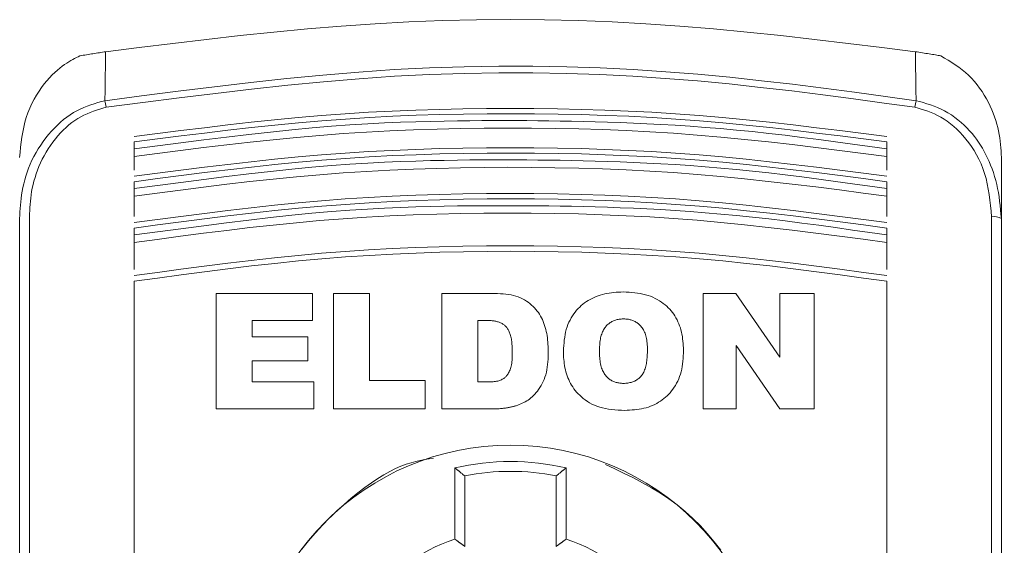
# Model space of a CAD drawing. Header units: millimetres. Extents: x 0 to 4000, y 0 to 2720.
# Drawn here: x 1637.05 to 1667.05, y 1466.05 to 1482.17 of the extents above; entities that cross this region are included whole.
import ezdxf

# ---------------------------------------------------------------- set-up
doc = ezdxf.new("R2010")
doc.units = ezdxf.units.MM
doc.layers.add('KASTEN', color=1, linetype='Continuous', lineweight=0)

msp = doc.modelspace()

# ---------------------------------------------------------------- linework, layer by layer
at = {"layer": 'KASTEN', "color": 1, "linetype": 'Continuous'}
for p, q in [((1640.549, 1478.426), (1640.549, 1478.217)), ((1663.549, 1478.217), (1663.549, 1478.426)), ((1640.549, 1477.983), (1640.549, 1478.217)), ((1663.549, 1478.217), (1663.549, 1477.983)), ((1640.549, 1477.565), (1640.549, 1477.983)), ((1663.549, 1477.983), (1663.549, 1477.562)), ((1667.049, 1477.951), (1667.049, 1476.088)), ((1640.549, 1477.21), (1640.549, 1477.002)), ((1663.549, 1477.002), (1663.549, 1477.21)), ((1640.549, 1476.769), (1640.549, 1477.002)), ((1663.549, 1477.002), (1663.549, 1476.769)), ((1640.549, 1476.146), (1640.549, 1476.769)), ((1663.549, 1476.769), (1663.549, 1476.146)), ((1637.049, 1446.211), (1637.049, 1476.088)), ((1637.349, 1476.139), (1637.349, 1446.161)), ((1666.749, 1446.161), (1666.749, 1476.139)), ((1667.049, 1476.088), (1667.049, 1446.211)), ((1640.549, 1475.79), (1640.549, 1475.583)), ((1663.549, 1475.583), (1663.549, 1475.79)), ((1640.549, 1475.352), (1640.549, 1475.583)), ((1663.549, 1475.583), (1663.549, 1475.352)), ((1640.549, 1474.527), (1640.549, 1475.352)), ((1663.549, 1475.352), (1663.549, 1474.526)), ((1640.549, 1474.166), (1640.549, 1448.133)), ((1663.549, 1448.133), (1663.549, 1474.166)), ((1643.058, 1473.795), (1645.997, 1473.795)), ((1643.058, 1470.259), (1643.058, 1473.795)), ((1645.997, 1473.795), (1645.997, 1472.968)), ((1646.64, 1473.795), (1647.742, 1473.795)), ((1646.64, 1470.259), (1646.64, 1473.795)), ((1647.742, 1473.795), (1647.742, 1471.132)), ((1649.946, 1473.795), (1651.572, 1473.795)), ((1649.946, 1470.259), (1649.946, 1473.795)), ((1657.935, 1473.795), (1658.937, 1473.795)), ((1657.935, 1470.259), (1657.935, 1473.795)), ((1658.937, 1473.795), (1660.276, 1471.839)), ((1660.276, 1471.839), (1660.276, 1473.795)), ((1660.276, 1473.795), (1661.332, 1473.795)), ((1661.332, 1473.795), (1661.332, 1470.259)), ((1645.997, 1472.968), (1644.16, 1472.968)), ((1644.16, 1472.968), (1644.16, 1472.463)), ((1651.047, 1472.968), (1651.047, 1471.086)), ((1651.318, 1472.968), (1651.047, 1472.968)), ((1644.16, 1472.463), (1645.859, 1472.463)), ((1645.859, 1472.463), (1645.859, 1471.728)), ((1660.276, 1470.259), (1658.945, 1472.204)), ((1658.945, 1472.204), (1658.945, 1470.259)), ((1645.859, 1471.728), (1644.16, 1471.728)), ((1644.16, 1471.728), (1644.16, 1471.086)), ((1644.16, 1471.086), (1646.043, 1471.086)), ((1646.043, 1471.086), (1646.043, 1470.259)), ((1647.742, 1471.132), (1649.44, 1471.132)), ((1649.44, 1471.132), (1649.44, 1470.259)), ((1651.047, 1471.086), (1651.314, 1471.086)), ((1646.043, 1470.259), (1643.058, 1470.259)), ((1649.44, 1470.259), (1646.64, 1470.259)), ((1651.572, 1470.259), (1649.946, 1470.259)), ((1658.945, 1470.259), (1657.935, 1470.259)), ((1661.332, 1470.259), (1660.276, 1470.259)), ((1650.349, 1468.455), (1650.349, 1466.275)), ((1650.649, 1468.213), (1650.649, 1466.054)), ((1653.449, 1466.054), (1653.449, 1468.213)), ((1653.749, 1466.275), (1653.749, 1468.455))]:
    msp.add_line(p, q, dxfattribs=at)
for points in [[(1639.678, 1481.188), (1640.705, 1481.315), (1641.732, 1481.441), (1642.76, 1481.563), (1643.788, 1481.678), (1644.817, 1481.786), (1645.847, 1481.883), (1646.878, 1481.969), (1647.91, 1482.041), (1648.944, 1482.097), (1649.978, 1482.137), (1651.014, 1482.161), (1652.049, 1482.169), (1653.085, 1482.161), (1654.12, 1482.137), (1655.155, 1482.097), (1656.188, 1482.041), (1657.22, 1481.969), (1658.251, 1481.883), (1659.281, 1481.786), (1660.31, 1481.678), (1661.339, 1481.563), (1662.366, 1481.441), (1663.394, 1481.315), (1664.421, 1481.188)], [(1638.894, 1481.061), (1638.944, 1481.069), (1638.994, 1481.077), (1639.044, 1481.086), (1639.093, 1481.094), (1639.143, 1481.102), (1639.192, 1481.11), (1639.242, 1481.118), (1639.291, 1481.126), (1639.34, 1481.134), (1639.388, 1481.142), (1639.437, 1481.149), (1639.485, 1481.157), (1639.533, 1481.165), (1639.582, 1481.172), (1639.63, 1481.18), (1639.678, 1481.188)], [(1639.678, 1481.188), (1639.677, 1481.121), (1639.676, 1481.055), (1639.675, 1480.989), (1639.674, 1480.923), (1639.673, 1480.859), (1639.672, 1480.795), (1639.671, 1480.731), (1639.67, 1480.67), (1639.669, 1480.609), (1639.668, 1480.549), (1639.668, 1480.49), (1639.667, 1480.431), (1639.666, 1480.373), (1639.665, 1480.314), (1639.664, 1480.255), (1639.663, 1480.195), (1639.662, 1480.134), (1639.661, 1480.072), (1639.66, 1480.01), (1639.659, 1479.946), (1639.658, 1479.882), (1639.657, 1479.818), (1639.656, 1479.753), (1639.655, 1479.689)], [(1664.421, 1481.188), (1664.476, 1481.179), (1664.531, 1481.17), (1664.586, 1481.161), (1664.64, 1481.153), (1664.693, 1481.144), (1664.746, 1481.136), (1664.797, 1481.128), (1664.847, 1481.12), (1664.895, 1481.112), (1664.942, 1481.104), (1664.987, 1481.097), (1665.032, 1481.09), (1665.076, 1481.082), (1665.119, 1481.075), (1665.162, 1481.068), (1665.204, 1481.061)], [(1664.443, 1479.689), (1664.442, 1479.756), (1664.441, 1479.823), (1664.44, 1479.892), (1664.439, 1479.962), (1664.438, 1480.033), (1664.437, 1480.107), (1664.436, 1480.183), (1664.434, 1480.262), (1664.433, 1480.345), (1664.432, 1480.429), (1664.431, 1480.514), (1664.429, 1480.598), (1664.428, 1480.679), (1664.427, 1480.756), (1664.426, 1480.827), (1664.425, 1480.892), (1664.424, 1480.948), (1664.424, 1480.996), (1664.423, 1481.038), (1664.423, 1481.074), (1664.422, 1481.106), (1664.422, 1481.135), (1664.421, 1481.162), (1664.421, 1481.188)], [(1637.049, 1477.951), (1637.064, 1478.107), (1637.08, 1478.263), (1637.099, 1478.419), (1637.12, 1478.573), (1637.145, 1478.726), (1637.174, 1478.878), (1637.21, 1479.027), (1637.253, 1479.175), (1637.303, 1479.319), (1637.361, 1479.461), (1637.424, 1479.598), (1637.493, 1479.731), (1637.566, 1479.858), (1637.642, 1479.98), (1637.721, 1480.094), (1637.802, 1480.201), (1637.883, 1480.3), (1637.964, 1480.391), (1638.044, 1480.475), (1638.124, 1480.551), (1638.202, 1480.62), (1638.279, 1480.683), (1638.352, 1480.74), (1638.423, 1480.791), (1638.49, 1480.837), (1638.553, 1480.878), (1638.614, 1480.915), (1638.673, 1480.948), (1638.73, 1480.979), (1638.786, 1481.007), (1638.84, 1481.034), (1638.894, 1481.061)], [(1665.204, 1481.061), (1665.315, 1480.994), (1665.425, 1480.926), (1665.534, 1480.857), (1665.642, 1480.785), (1665.747, 1480.711), (1665.85, 1480.633), (1665.95, 1480.552), (1666.045, 1480.465), (1666.137, 1480.373), (1666.224, 1480.277), (1666.307, 1480.176), (1666.385, 1480.072), (1666.459, 1479.965), (1666.528, 1479.856), (1666.592, 1479.746), (1666.652, 1479.635), (1666.707, 1479.524), (1666.757, 1479.413), (1666.803, 1479.302), (1666.844, 1479.192), (1666.881, 1479.083), (1666.913, 1478.975), (1666.941, 1478.868), (1666.965, 1478.762), (1666.985, 1478.657), (1667.001, 1478.554), (1667.014, 1478.452), (1667.024, 1478.351), (1667.032, 1478.25), (1667.039, 1478.15), (1667.044, 1478.05), (1667.049, 1477.951)], [(1639.655, 1479.689), (1640.773, 1479.834), (1641.889, 1479.976), (1643.003, 1480.114), (1644.113, 1480.244), (1645.219, 1480.364), (1646.319, 1480.471), (1647.411, 1480.564), (1648.496, 1480.638), (1649.571, 1480.693), (1650.636, 1480.729), (1651.691, 1480.745), (1652.735, 1480.744), (1653.768, 1480.726), (1654.789, 1480.691), (1655.798, 1480.64), (1656.795, 1480.575), (1657.779, 1480.495), (1658.752, 1480.403), (1659.715, 1480.3), (1660.671, 1480.189), (1661.619, 1480.07), (1662.563, 1479.946), (1663.504, 1479.818), (1664.443, 1479.689)], [(1664.404, 1479.486), (1663.468, 1479.615), (1662.53, 1479.743), (1661.589, 1479.867), (1660.643, 1479.986), (1659.691, 1480.097), (1658.731, 1480.2), (1657.761, 1480.292), (1656.78, 1480.371), (1655.786, 1480.437), (1654.78, 1480.487), (1653.762, 1480.522), (1652.733, 1480.541), (1651.692, 1480.542), (1650.64, 1480.525), (1649.579, 1480.489), (1648.507, 1480.435), (1647.426, 1480.36), (1646.337, 1480.268), (1645.241, 1480.161), (1644.139, 1480.041), (1643.032, 1479.911), (1641.921, 1479.773), (1640.809, 1479.631), (1639.695, 1479.486)], [(1637.049, 1476.088), (1637.054, 1476.189), (1637.058, 1476.289), (1637.064, 1476.39), (1637.071, 1476.492), (1637.081, 1476.596), (1637.092, 1476.701), (1637.107, 1476.809), (1637.125, 1476.919), (1637.148, 1477.032), (1637.174, 1477.147), (1637.205, 1477.264), (1637.24, 1477.383), (1637.28, 1477.503), (1637.324, 1477.623), (1637.373, 1477.743), (1637.427, 1477.864), (1637.487, 1477.983), (1637.551, 1478.101), (1637.62, 1478.217), (1637.693, 1478.331), (1637.769, 1478.442), (1637.85, 1478.551), (1637.934, 1478.655), (1638.021, 1478.756), (1638.11, 1478.852), (1638.202, 1478.944), (1638.296, 1479.031), (1638.393, 1479.112), (1638.491, 1479.188), (1638.592, 1479.259), (1638.694, 1479.323), (1638.797, 1479.382), (1638.902, 1479.434), (1639.007, 1479.481), (1639.114, 1479.523), (1639.221, 1479.561), (1639.329, 1479.595), (1639.438, 1479.628), (1639.547, 1479.659), (1639.655, 1479.689)], [(1664.443, 1479.689), (1664.553, 1479.659), (1664.663, 1479.628), (1664.773, 1479.595), (1664.882, 1479.56), (1664.991, 1479.522), (1665.099, 1479.479), (1665.206, 1479.431), (1665.313, 1479.377), (1665.418, 1479.317), (1665.522, 1479.251), (1665.624, 1479.179), (1665.723, 1479.103), (1665.818, 1479.024), (1665.91, 1478.941), (1665.997, 1478.856), (1666.079, 1478.771), (1666.155, 1478.684), (1666.226, 1478.597), (1666.292, 1478.508), (1666.355, 1478.418), (1666.414, 1478.326), (1666.47, 1478.231), (1666.523, 1478.134), (1666.575, 1478.034), (1666.625, 1477.931), (1666.673, 1477.825), (1666.72, 1477.715), (1666.764, 1477.603), (1666.805, 1477.488), (1666.844, 1477.37), (1666.878, 1477.249), (1666.909, 1477.127), (1666.936, 1477.002), (1666.959, 1476.875), (1666.979, 1476.746), (1666.996, 1476.617), (1667.011, 1476.485), (1667.025, 1476.354), (1667.037, 1476.221), (1667.049, 1476.088)], [(1639.695, 1479.486), (1639.596, 1479.458), (1639.498, 1479.429), (1639.4, 1479.398), (1639.302, 1479.366), (1639.205, 1479.33), (1639.108, 1479.291), (1639.013, 1479.247), (1638.918, 1479.198), (1638.825, 1479.143), (1638.733, 1479.083), (1638.643, 1479.017), (1638.554, 1478.946), (1638.468, 1478.87), (1638.383, 1478.789), (1638.3, 1478.704), (1638.22, 1478.614), (1638.142, 1478.52), (1638.067, 1478.423), (1637.994, 1478.322), (1637.925, 1478.219), (1637.86, 1478.113), (1637.798, 1478.005), (1637.741, 1477.895), (1637.688, 1477.785), (1637.639, 1477.673), (1637.595, 1477.562), (1637.555, 1477.45), (1637.52, 1477.339), (1637.488, 1477.229), (1637.461, 1477.121), (1637.437, 1477.014), (1637.417, 1476.91), (1637.401, 1476.807), (1637.388, 1476.708), (1637.377, 1476.61), (1637.369, 1476.514), (1637.363, 1476.419), (1637.357, 1476.325), (1637.353, 1476.232), (1637.349, 1476.139)], [(1640.549, 1478.59), (1641.264, 1478.682), (1641.979, 1478.772), (1642.695, 1478.861), (1643.41, 1478.946), (1644.126, 1479.028), (1644.842, 1479.103), (1645.559, 1479.173), (1646.277, 1479.234), (1646.995, 1479.288), (1647.715, 1479.333), (1648.434, 1479.37), (1649.155, 1479.4), (1649.876, 1479.422), (1650.597, 1479.438), (1651.318, 1479.447), (1652.04, 1479.45), (1652.762, 1479.447), (1653.484, 1479.438), (1654.206, 1479.422), (1654.928, 1479.4), (1655.649, 1479.37), (1656.37, 1479.333), (1657.091, 1479.288), (1657.81, 1479.235), (1658.53, 1479.173), (1659.248, 1479.104), (1659.966, 1479.028), (1660.683, 1478.947), (1661.4, 1478.861), (1662.117, 1478.773), (1662.833, 1478.682), (1663.549, 1478.59)], [(1666.749, 1476.139), (1666.733, 1476.31), (1666.716, 1476.481), (1666.697, 1476.65), (1666.675, 1476.818), (1666.649, 1476.983), (1666.618, 1477.146), (1666.581, 1477.305), (1666.538, 1477.459), (1666.487, 1477.61), (1666.428, 1477.755), (1666.363, 1477.895), (1666.293, 1478.03), (1666.217, 1478.16), (1666.136, 1478.284), (1666.052, 1478.403), (1665.965, 1478.515), (1665.875, 1478.622), (1665.783, 1478.722), (1665.689, 1478.816), (1665.593, 1478.903), (1665.496, 1478.984), (1665.398, 1479.058), (1665.299, 1479.125), (1665.2, 1479.185), (1665.101, 1479.239), (1665.001, 1479.285), (1664.902, 1479.327), (1664.802, 1479.364), (1664.703, 1479.398), (1664.603, 1479.429), (1664.503, 1479.458), (1664.404, 1479.486)], [(1663.549, 1478.426), (1662.834, 1478.519), (1662.119, 1478.61), (1661.404, 1478.699), (1660.689, 1478.785), (1659.973, 1478.866), (1659.256, 1478.942), (1658.54, 1479.012), (1657.822, 1479.074), (1657.103, 1479.128), (1656.384, 1479.173), (1655.664, 1479.21), (1654.944, 1479.24), (1654.223, 1479.263), (1653.502, 1479.279), (1652.781, 1479.288), (1652.059, 1479.291), (1651.337, 1479.288), (1650.615, 1479.279), (1649.893, 1479.263), (1649.171, 1479.241), (1648.449, 1479.211), (1647.728, 1479.174), (1647.008, 1479.128), (1646.288, 1479.075), (1645.569, 1479.013), (1644.851, 1478.943), (1644.133, 1478.867), (1643.416, 1478.785), (1642.699, 1478.699), (1641.982, 1478.61), (1641.266, 1478.519), (1640.549, 1478.426)], [(1640.549, 1478.217), (1641.264, 1478.31), (1641.976, 1478.401), (1642.681, 1478.49), (1643.375, 1478.575), (1644.056, 1478.655), (1644.72, 1478.73), (1645.364, 1478.797), (1645.984, 1478.856), (1646.577, 1478.906), (1647.144, 1478.947), (1647.685, 1478.981), (1648.201, 1479.007), (1648.692, 1479.028), (1649.16, 1479.044), (1649.604, 1479.056), (1650.026, 1479.065), (1650.427, 1479.072), (1650.809, 1479.076), (1651.175, 1479.079), (1651.53, 1479.081), (1651.874, 1479.081), (1652.213, 1479.08), (1652.549, 1479.078), (1652.885, 1479.075), (1653.223, 1479.071), (1653.567, 1479.067), (1653.917, 1479.061), (1654.274, 1479.054), (1654.639, 1479.045), (1655.015, 1479.034), (1655.403, 1479.02), (1655.803, 1479.004), (1656.217, 1478.985), (1656.645, 1478.962), (1657.085, 1478.936), (1657.536, 1478.906), (1657.999, 1478.872), (1658.471, 1478.833), (1658.953, 1478.79), (1659.443, 1478.741), (1659.94, 1478.687), (1660.444, 1478.629), (1660.953, 1478.567), (1661.467, 1478.501), (1661.984, 1478.432), (1662.504, 1478.362), (1663.026, 1478.29), (1663.549, 1478.217)], [(1640.549, 1477.983), (1641.256, 1478.075), (1641.964, 1478.165), (1642.671, 1478.254), (1643.38, 1478.339), (1644.089, 1478.42), (1644.799, 1478.496), (1645.51, 1478.566), (1646.222, 1478.628), (1646.936, 1478.682), (1647.651, 1478.727), (1648.367, 1478.765), (1649.085, 1478.796), (1649.804, 1478.819), (1650.524, 1478.836), (1651.244, 1478.846), (1651.966, 1478.85), (1652.688, 1478.848), (1653.411, 1478.84), (1654.135, 1478.825), (1654.858, 1478.803), (1655.582, 1478.773), (1656.307, 1478.736), (1657.031, 1478.691), (1657.756, 1478.637), (1658.48, 1478.575), (1659.205, 1478.505), (1659.929, 1478.428), (1660.653, 1478.346), (1661.377, 1478.259), (1662.101, 1478.169), (1662.825, 1478.076), (1663.549, 1477.983)], [(1640.549, 1477.376), (1641.264, 1477.469), (1641.979, 1477.562), (1642.694, 1477.652), (1643.41, 1477.738), (1644.126, 1477.821), (1644.842, 1477.898), (1645.559, 1477.968), (1646.276, 1478.031), (1646.995, 1478.085), (1647.714, 1478.131), (1648.434, 1478.169), (1649.154, 1478.199), (1649.875, 1478.222), (1650.596, 1478.238), (1651.318, 1478.247), (1652.04, 1478.25), (1652.762, 1478.247), (1653.484, 1478.238), (1654.206, 1478.222), (1654.928, 1478.199), (1655.649, 1478.169), (1656.37, 1478.131), (1657.091, 1478.086), (1657.811, 1478.031), (1658.53, 1477.969), (1659.248, 1477.898), (1659.966, 1477.821), (1660.683, 1477.739), (1661.4, 1477.652), (1662.117, 1477.562), (1662.833, 1477.469), (1663.549, 1477.376)], [(1663.549, 1477.21), (1662.835, 1477.304), (1662.12, 1477.396), (1661.405, 1477.487), (1660.689, 1477.574), (1659.973, 1477.657), (1659.257, 1477.734), (1658.54, 1477.805), (1657.822, 1477.868), (1657.104, 1477.922), (1656.385, 1477.968), (1655.665, 1478.006), (1654.945, 1478.037), (1654.224, 1478.06), (1653.503, 1478.076), (1652.781, 1478.085), (1652.059, 1478.088), (1651.337, 1478.085), (1650.615, 1478.076), (1649.893, 1478.06), (1649.171, 1478.037), (1648.449, 1478.007), (1647.728, 1477.969), (1647.008, 1477.923), (1646.288, 1477.868), (1645.569, 1477.805), (1644.85, 1477.735), (1644.133, 1477.657), (1643.415, 1477.574), (1642.698, 1477.487), (1641.982, 1477.397), (1641.266, 1477.304), (1640.549, 1477.21)], [(1640.549, 1477.002), (1641.264, 1477.096), (1641.976, 1477.188), (1642.68, 1477.279), (1643.375, 1477.365), (1644.056, 1477.447), (1644.72, 1477.523), (1645.363, 1477.591), (1645.983, 1477.651), (1646.577, 1477.702), (1647.143, 1477.743), (1647.685, 1477.777), (1648.201, 1477.805), (1648.692, 1477.826), (1649.16, 1477.842), (1649.604, 1477.854), (1650.026, 1477.863), (1650.427, 1477.87), (1650.809, 1477.875), (1651.175, 1477.878), (1651.529, 1477.879), (1651.874, 1477.879), (1652.213, 1477.878), (1652.549, 1477.876), (1652.885, 1477.873), (1653.223, 1477.87), (1653.567, 1477.865), (1653.917, 1477.859), (1654.274, 1477.852), (1654.639, 1477.843), (1655.015, 1477.832), (1655.403, 1477.818), (1655.803, 1477.801), (1656.217, 1477.782), (1656.645, 1477.759), (1657.085, 1477.732), (1657.537, 1477.702), (1657.999, 1477.667), (1658.472, 1477.628), (1658.953, 1477.584), (1659.443, 1477.534), (1659.94, 1477.48), (1660.444, 1477.42), (1660.953, 1477.357), (1661.467, 1477.29), (1661.984, 1477.22), (1662.504, 1477.148), (1663.026, 1477.075), (1663.549, 1477.002)], [(1640.549, 1476.769), (1641.256, 1476.862), (1641.963, 1476.954), (1642.671, 1477.044), (1643.378, 1477.131), (1644.087, 1477.213), (1644.797, 1477.29), (1645.508, 1477.361), (1646.22, 1477.424), (1646.934, 1477.479), (1647.649, 1477.525), (1648.365, 1477.564), (1649.083, 1477.595), (1649.801, 1477.619), (1650.521, 1477.636), (1651.242, 1477.646), (1651.964, 1477.65), (1652.686, 1477.648), (1653.409, 1477.639), (1654.133, 1477.624), (1654.857, 1477.602), (1655.581, 1477.572), (1656.305, 1477.535), (1657.03, 1477.489), (1657.755, 1477.434), (1658.479, 1477.371), (1659.204, 1477.299), (1659.928, 1477.221), (1660.652, 1477.138), (1661.377, 1477.05), (1662.101, 1476.958), (1662.825, 1476.864), (1663.549, 1476.769)], [(1640.549, 1475.959), (1641.264, 1476.055), (1641.979, 1476.149), (1642.694, 1476.24), (1643.409, 1476.329), (1644.125, 1476.413), (1644.841, 1476.491), (1645.558, 1476.563), (1646.276, 1476.627), (1646.994, 1476.682), (1647.713, 1476.729), (1648.433, 1476.767), (1649.154, 1476.798), (1649.874, 1476.821), (1650.596, 1476.837), (1651.318, 1476.847), (1652.039, 1476.85), (1652.762, 1476.847), (1653.484, 1476.838), (1654.206, 1476.822), (1654.928, 1476.798), (1655.649, 1476.768), (1656.371, 1476.729), (1657.091, 1476.683), (1657.811, 1476.627), (1658.53, 1476.563), (1659.249, 1476.492), (1659.966, 1476.413), (1660.684, 1476.329), (1661.4, 1476.241), (1662.117, 1476.149), (1662.833, 1476.055), (1663.549, 1475.959)], [(1663.549, 1475.79), (1662.835, 1475.886), (1662.12, 1475.98), (1661.405, 1476.072), (1660.69, 1476.161), (1659.974, 1476.245), (1659.258, 1476.324), (1658.541, 1476.396), (1657.823, 1476.461), (1657.105, 1476.516), (1656.386, 1476.563), (1655.666, 1476.602), (1654.945, 1476.633), (1654.224, 1476.656), (1653.503, 1476.672), (1652.781, 1476.682), (1652.059, 1476.685), (1651.337, 1476.682), (1650.615, 1476.673), (1649.893, 1476.656), (1649.171, 1476.633), (1648.449, 1476.602), (1647.728, 1476.564), (1647.007, 1476.517), (1646.287, 1476.461), (1645.568, 1476.397), (1644.85, 1476.325), (1644.132, 1476.246), (1643.415, 1476.161), (1642.698, 1476.073), (1641.982, 1475.98), (1641.265, 1475.886), (1640.549, 1475.79)], [(1640.549, 1475.583), (1641.264, 1475.679), (1641.975, 1475.773), (1642.68, 1475.865), (1643.374, 1475.953), (1644.055, 1476.037), (1644.719, 1476.114), (1645.363, 1476.183), (1645.983, 1476.245), (1646.576, 1476.296), (1647.143, 1476.339), (1647.684, 1476.373), (1648.2, 1476.401), (1648.692, 1476.423), (1649.159, 1476.439), (1649.604, 1476.452), (1650.026, 1476.461), (1650.427, 1476.468), (1650.809, 1476.473), (1651.175, 1476.476), (1651.529, 1476.477), (1651.874, 1476.477), (1652.213, 1476.476), (1652.549, 1476.474), (1652.885, 1476.471), (1653.223, 1476.467), (1653.567, 1476.463), (1653.917, 1476.457), (1654.274, 1476.45), (1654.639, 1476.44), (1655.015, 1476.429), (1655.403, 1476.415), (1655.803, 1476.398), (1656.217, 1476.378), (1656.645, 1476.355), (1657.085, 1476.328), (1657.537, 1476.296), (1657.999, 1476.261), (1658.472, 1476.221), (1658.954, 1476.176), (1659.443, 1476.126), (1659.941, 1476.07), (1660.444, 1476.009), (1660.953, 1475.945), (1661.467, 1475.876), (1661.984, 1475.805), (1662.504, 1475.732), (1663.026, 1475.658), (1663.549, 1475.583)], [(1640.549, 1475.352), (1641.256, 1475.447), (1641.962, 1475.541), (1642.669, 1475.632), (1643.377, 1475.721), (1644.085, 1475.805), (1644.795, 1475.883), (1645.505, 1475.955), (1646.217, 1476.019), (1646.931, 1476.075), (1647.646, 1476.123), (1648.362, 1476.162), (1649.08, 1476.194), (1649.798, 1476.218), (1650.518, 1476.235), (1651.239, 1476.246), (1651.961, 1476.25), (1652.683, 1476.248), (1653.406, 1476.239), (1654.13, 1476.224), (1654.854, 1476.201), (1655.579, 1476.171), (1656.303, 1476.133), (1657.028, 1476.086), (1657.753, 1476.03), (1658.478, 1475.966), (1659.203, 1475.893), (1659.927, 1475.813), (1660.652, 1475.728), (1661.376, 1475.638), (1662.101, 1475.545), (1662.825, 1475.449), (1663.549, 1475.352)], [(1640.549, 1474.34), (1641.264, 1474.437), (1641.979, 1474.533), (1642.693, 1474.627), (1643.409, 1474.717), (1644.124, 1474.803), (1644.84, 1474.883), (1645.557, 1474.956), (1646.275, 1475.022), (1646.993, 1475.078), (1647.712, 1475.126), (1648.432, 1475.165), (1649.153, 1475.197), (1649.874, 1475.221), (1650.595, 1475.237), (1651.317, 1475.247), (1652.039, 1475.25), (1652.761, 1475.247), (1653.484, 1475.237), (1654.206, 1475.221), (1654.928, 1475.197), (1655.65, 1475.166), (1656.371, 1475.127), (1657.092, 1475.079), (1657.812, 1475.022), (1658.531, 1474.957), (1659.249, 1474.884), (1659.967, 1474.803), (1660.684, 1474.718), (1661.401, 1474.627), (1662.117, 1474.533), (1662.833, 1474.437), (1663.549, 1474.34)], [(1663.549, 1474.166), (1662.835, 1474.264), (1662.12, 1474.361), (1661.405, 1474.455), (1660.69, 1474.546), (1659.975, 1474.632), (1659.258, 1474.713), (1658.542, 1474.786), (1657.824, 1474.852), (1657.106, 1474.909), (1656.387, 1474.957), (1655.667, 1474.996), (1654.946, 1475.028), (1654.225, 1475.052), (1653.504, 1475.068), (1652.782, 1475.078), (1652.06, 1475.081), (1651.337, 1475.078), (1650.615, 1475.069), (1649.893, 1475.052), (1649.171, 1475.028), (1648.449, 1474.997), (1647.728, 1474.957), (1647.007, 1474.909), (1646.287, 1474.853), (1645.568, 1474.787), (1644.85, 1474.713), (1644.132, 1474.633), (1643.415, 1474.546), (1642.698, 1474.455), (1641.982, 1474.361), (1641.265, 1474.264), (1640.549, 1474.166)], [(1651.572, 1473.795), (1651.657, 1473.79), (1651.741, 1473.785), (1651.824, 1473.778), (1651.907, 1473.77), (1651.987, 1473.76), (1652.066, 1473.748), (1652.142, 1473.732), (1652.216, 1473.713), (1652.286, 1473.689), (1652.354, 1473.662), (1652.418, 1473.631), (1652.479, 1473.597), (1652.537, 1473.56), (1652.592, 1473.521), (1652.645, 1473.48), (1652.694, 1473.438), (1652.741, 1473.394), (1652.784, 1473.348), (1652.826, 1473.302), (1652.864, 1473.254), (1652.901, 1473.204), (1652.934, 1473.153), (1652.966, 1473.101), (1652.995, 1473.047), (1653.023, 1472.991), (1653.048, 1472.934), (1653.071, 1472.875), (1653.092, 1472.815), (1653.111, 1472.754), (1653.128, 1472.692), (1653.143, 1472.63), (1653.156, 1472.566), (1653.167, 1472.501), (1653.176, 1472.437), (1653.183, 1472.371), (1653.189, 1472.305), (1653.194, 1472.239), (1653.198, 1472.172), (1653.202, 1472.106), (1653.205, 1472.039)], [(1653.665, 1472.025), (1653.671, 1472.111), (1653.677, 1472.197), (1653.685, 1472.282), (1653.694, 1472.367), (1653.705, 1472.45), (1653.718, 1472.532), (1653.735, 1472.612), (1653.754, 1472.69), (1653.778, 1472.766), (1653.805, 1472.839), (1653.835, 1472.91), (1653.869, 1472.978), (1653.905, 1473.043), (1653.943, 1473.106), (1653.984, 1473.166), (1654.026, 1473.222), (1654.07, 1473.276), (1654.116, 1473.327), (1654.163, 1473.375), (1654.211, 1473.42), (1654.262, 1473.463), (1654.314, 1473.503), (1654.368, 1473.541), (1654.423, 1473.576), (1654.481, 1473.61), (1654.54, 1473.641), (1654.602, 1473.67), (1654.664, 1473.697), (1654.728, 1473.721), (1654.794, 1473.743), (1654.86, 1473.762), (1654.928, 1473.779), (1654.997, 1473.793), (1655.066, 1473.804), (1655.137, 1473.813), (1655.208, 1473.821), (1655.279, 1473.827), (1655.351, 1473.832), (1655.423, 1473.836), (1655.495, 1473.84)], [(1655.495, 1473.84), (1655.584, 1473.835), (1655.672, 1473.828), (1655.759, 1473.821), (1655.846, 1473.813), (1655.931, 1473.802), (1656.015, 1473.789), (1656.097, 1473.773), (1656.177, 1473.754), (1656.254, 1473.731), (1656.329, 1473.705), (1656.401, 1473.675), (1656.47, 1473.642), (1656.536, 1473.607), (1656.6, 1473.569), (1656.66, 1473.53), (1656.717, 1473.489), (1656.772, 1473.446), (1656.823, 1473.401), (1656.871, 1473.356), (1656.916, 1473.308), (1656.959, 1473.259), (1656.999, 1473.209), (1657.037, 1473.156), (1657.073, 1473.102), (1657.106, 1473.046), (1657.138, 1472.988), (1657.167, 1472.928), (1657.194, 1472.867), (1657.218, 1472.805), (1657.24, 1472.741), (1657.259, 1472.676), (1657.276, 1472.609), (1657.29, 1472.542), (1657.301, 1472.474), (1657.31, 1472.405), (1657.318, 1472.335), (1657.324, 1472.265), (1657.329, 1472.195), (1657.334, 1472.124), (1657.338, 1472.053)], [(1655.492, 1473.014), (1655.462, 1473.012), (1655.431, 1473.009), (1655.401, 1473.006), (1655.371, 1473.002), (1655.341, 1472.998), (1655.312, 1472.993), (1655.283, 1472.986), (1655.255, 1472.978), (1655.227, 1472.969), (1655.2, 1472.958), (1655.173, 1472.946), (1655.148, 1472.933), (1655.123, 1472.918), (1655.098, 1472.902), (1655.075, 1472.885), (1655.052, 1472.867), (1655.029, 1472.848), (1655.008, 1472.828), (1654.987, 1472.807), (1654.967, 1472.785), (1654.948, 1472.761), (1654.93, 1472.736), (1654.912, 1472.709), (1654.895, 1472.68), (1654.879, 1472.65), (1654.864, 1472.618), (1654.85, 1472.584), (1654.837, 1472.548), (1654.824, 1472.511), (1654.814, 1472.472), (1654.804, 1472.432), (1654.796, 1472.391), (1654.789, 1472.348), (1654.784, 1472.304), (1654.779, 1472.259), (1654.776, 1472.213), (1654.773, 1472.167), (1654.77, 1472.12), (1654.768, 1472.072), (1654.766, 1472.025)], [(1656.236, 1472.072), (1656.233, 1472.122), (1656.231, 1472.172), (1656.228, 1472.221), (1656.224, 1472.269), (1656.219, 1472.317), (1656.213, 1472.363), (1656.206, 1472.409), (1656.197, 1472.452), (1656.186, 1472.494), (1656.174, 1472.534), (1656.16, 1472.573), (1656.145, 1472.609), (1656.128, 1472.644), (1656.111, 1472.676), (1656.093, 1472.707), (1656.074, 1472.735), (1656.055, 1472.762), (1656.035, 1472.787), (1656.015, 1472.81), (1655.994, 1472.831), (1655.973, 1472.851), (1655.951, 1472.869), (1655.928, 1472.886), (1655.905, 1472.902), (1655.882, 1472.917), (1655.858, 1472.93), (1655.833, 1472.943), (1655.808, 1472.954), (1655.783, 1472.965), (1655.757, 1472.974), (1655.731, 1472.982), (1655.705, 1472.989), (1655.679, 1472.995), (1655.652, 1473), (1655.626, 1473.003), (1655.599, 1473.006), (1655.573, 1473.009), (1655.546, 1473.011), (1655.519, 1473.012), (1655.492, 1473.014)], [(1652.103, 1472.016), (1652.102, 1472.061), (1652.101, 1472.106), (1652.099, 1472.15), (1652.097, 1472.194), (1652.094, 1472.237), (1652.091, 1472.279), (1652.087, 1472.32), (1652.081, 1472.36), (1652.075, 1472.398), (1652.068, 1472.434), (1652.06, 1472.469), (1652.052, 1472.502), (1652.042, 1472.534), (1652.032, 1472.564), (1652.021, 1472.592), (1652.01, 1472.619), (1651.999, 1472.644), (1651.987, 1472.667), (1651.975, 1472.689), (1651.962, 1472.71), (1651.949, 1472.73), (1651.934, 1472.748), (1651.92, 1472.766), (1651.904, 1472.783), (1651.887, 1472.799), (1651.87, 1472.814), (1651.851, 1472.829), (1651.832, 1472.843), (1651.812, 1472.856), (1651.792, 1472.868), (1651.77, 1472.88), (1651.748, 1472.891), (1651.725, 1472.901), (1651.701, 1472.911), (1651.676, 1472.919), (1651.651, 1472.927), (1651.626, 1472.934), (1651.6, 1472.94), (1651.573, 1472.946), (1651.546, 1472.951), (1651.518, 1472.955), (1651.49, 1472.958), (1651.462, 1472.96), (1651.433, 1472.963), (1651.405, 1472.964), (1651.376, 1472.966), (1651.347, 1472.967), (1651.318, 1472.968)], [(1651.314, 1471.086), (1651.355, 1471.086), (1651.396, 1471.086), (1651.437, 1471.087), (1651.476, 1471.088), (1651.516, 1471.091), (1651.553, 1471.094), (1651.59, 1471.098), (1651.625, 1471.104), (1651.658, 1471.111), (1651.69, 1471.119), (1651.719, 1471.129), (1651.748, 1471.14), (1651.774, 1471.152), (1651.799, 1471.165), (1651.822, 1471.178), (1651.843, 1471.192), (1651.863, 1471.206), (1651.882, 1471.221), (1651.899, 1471.237), (1651.916, 1471.254), (1651.932, 1471.272), (1651.947, 1471.292), (1651.962, 1471.313), (1651.977, 1471.337), (1651.993, 1471.363), (1652.008, 1471.392), (1652.022, 1471.422), (1652.036, 1471.455), (1652.05, 1471.491), (1652.062, 1471.529), (1652.072, 1471.569), (1652.081, 1471.612), (1652.088, 1471.657), (1652.094, 1471.704), (1652.097, 1471.753), (1652.1, 1471.804), (1652.102, 1471.856), (1652.103, 1471.909), (1652.103, 1471.962), (1652.103, 1472.016)], [(1653.205, 1472.039), (1653.203, 1471.953), (1653.2, 1471.868), (1653.196, 1471.783), (1653.191, 1471.699), (1653.184, 1471.616), (1653.174, 1471.535), (1653.162, 1471.456), (1653.146, 1471.379), (1653.126, 1471.304), (1653.103, 1471.232), (1653.076, 1471.163), (1653.047, 1471.096), (1653.015, 1471.032), (1652.982, 1470.971), (1652.947, 1470.913), (1652.91, 1470.858), (1652.873, 1470.806), (1652.835, 1470.758), (1652.796, 1470.712), (1652.757, 1470.67), (1652.716, 1470.63), (1652.675, 1470.594), (1652.633, 1470.56), (1652.59, 1470.53), (1652.546, 1470.502), (1652.501, 1470.476), (1652.456, 1470.453), (1652.41, 1470.431), (1652.364, 1470.411), (1652.318, 1470.392), (1652.271, 1470.373), (1652.224, 1470.355)], [(1655.538, 1470.213), (1655.438, 1470.219), (1655.338, 1470.226), (1655.239, 1470.233), (1655.141, 1470.243), (1655.046, 1470.255), (1654.952, 1470.27), (1654.862, 1470.289), (1654.775, 1470.312), (1654.692, 1470.339), (1654.613, 1470.371), (1654.538, 1470.407), (1654.467, 1470.447), (1654.399, 1470.489), (1654.335, 1470.533), (1654.275, 1470.579), (1654.219, 1470.627), (1654.166, 1470.675), (1654.117, 1470.724), (1654.071, 1470.775), (1654.028, 1470.826), (1653.988, 1470.878), (1653.951, 1470.931), (1653.917, 1470.986), (1653.885, 1471.041), (1653.855, 1471.098), (1653.828, 1471.156), (1653.802, 1471.215), (1653.78, 1471.275), (1653.759, 1471.335), (1653.741, 1471.396), (1653.725, 1471.458), (1653.712, 1471.52), (1653.701, 1471.583), (1653.692, 1471.645), (1653.685, 1471.708), (1653.679, 1471.771), (1653.674, 1471.835), (1653.67, 1471.898), (1653.667, 1471.961), (1653.665, 1472.025)], [(1654.766, 1472.025), (1654.769, 1471.974), (1654.771, 1471.923), (1654.773, 1471.872), (1654.777, 1471.823), (1654.781, 1471.774), (1654.786, 1471.726), (1654.793, 1471.679), (1654.801, 1471.634), (1654.811, 1471.591), (1654.822, 1471.55), (1654.835, 1471.51), (1654.849, 1471.472), (1654.864, 1471.436), (1654.88, 1471.403), (1654.897, 1471.371), (1654.914, 1471.341), (1654.932, 1471.313), (1654.951, 1471.288), (1654.97, 1471.264), (1654.99, 1471.241), (1655.01, 1471.221), (1655.031, 1471.201), (1655.053, 1471.183), (1655.075, 1471.166), (1655.098, 1471.15), (1655.122, 1471.135), (1655.147, 1471.121), (1655.172, 1471.109), (1655.198, 1471.097), (1655.224, 1471.087), (1655.251, 1471.077), (1655.278, 1471.069), (1655.305, 1471.063), (1655.333, 1471.057), (1655.361, 1471.053), (1655.389, 1471.049), (1655.417, 1471.046), (1655.445, 1471.044), (1655.474, 1471.042), (1655.503, 1471.04)], [(1655.503, 1471.04), (1655.536, 1471.042), (1655.57, 1471.045), (1655.603, 1471.048), (1655.636, 1471.052), (1655.669, 1471.057), (1655.701, 1471.063), (1655.732, 1471.069), (1655.762, 1471.078), (1655.792, 1471.088), (1655.82, 1471.099), (1655.848, 1471.112), (1655.874, 1471.126), (1655.9, 1471.141), (1655.924, 1471.158), (1655.948, 1471.175), (1655.971, 1471.194), (1655.993, 1471.214), (1656.014, 1471.234), (1656.034, 1471.256), (1656.053, 1471.279), (1656.071, 1471.304), (1656.089, 1471.33), (1656.105, 1471.357), (1656.121, 1471.387), (1656.136, 1471.419), (1656.149, 1471.452), (1656.162, 1471.487), (1656.174, 1471.524), (1656.184, 1471.563), (1656.194, 1471.604), (1656.202, 1471.646), (1656.209, 1471.689), (1656.215, 1471.734), (1656.22, 1471.78), (1656.224, 1471.827), (1656.227, 1471.875), (1656.23, 1471.924), (1656.232, 1471.973), (1656.234, 1472.022), (1656.236, 1472.072)], [(1657.338, 1472.053), (1657.333, 1471.968), (1657.328, 1471.883), (1657.322, 1471.799), (1657.315, 1471.716), (1657.306, 1471.633), (1657.294, 1471.552), (1657.28, 1471.473), (1657.262, 1471.395), (1657.241, 1471.32), (1657.217, 1471.247), (1657.189, 1471.176), (1657.158, 1471.108), (1657.125, 1471.043), (1657.089, 1470.98), (1657.051, 1470.92), (1657.012, 1470.863), (1656.97, 1470.808), (1656.927, 1470.756), (1656.883, 1470.708), (1656.836, 1470.661), (1656.788, 1470.617), (1656.738, 1470.575), (1656.686, 1470.536), (1656.631, 1470.498), (1656.575, 1470.463), (1656.516, 1470.429), (1656.455, 1470.398), (1656.393, 1470.369), (1656.328, 1470.342), (1656.262, 1470.318), (1656.195, 1470.297), (1656.126, 1470.279), (1656.055, 1470.264), (1655.984, 1470.252), (1655.911, 1470.242), (1655.838, 1470.234), (1655.763, 1470.227), (1655.689, 1470.222), (1655.614, 1470.217), (1655.538, 1470.213)], [(1652.224, 1470.355), (1652.204, 1470.35), (1652.184, 1470.345), (1652.163, 1470.34), (1652.143, 1470.335), (1652.122, 1470.33), (1652.1, 1470.325), (1652.077, 1470.32), (1652.054, 1470.315), (1652.03, 1470.309), (1652.005, 1470.304), (1651.98, 1470.3), (1651.953, 1470.295), (1651.925, 1470.29), (1651.897, 1470.286), (1651.867, 1470.282), (1651.837, 1470.278), (1651.806, 1470.275), (1651.774, 1470.272), (1651.741, 1470.27), (1651.708, 1470.267), (1651.675, 1470.265), (1651.64, 1470.263), (1651.606, 1470.261), (1651.572, 1470.259)], [(1645.67, 1465.968), (1645.876, 1466.225), (1646.088, 1466.471), (1646.304, 1466.706), (1646.523, 1466.929), (1646.743, 1467.141), (1646.962, 1467.339), (1647.177, 1467.525), (1647.389, 1467.696), (1647.596, 1467.855), (1647.798, 1467.999), (1647.994, 1468.129), (1648.183, 1468.245), (1648.364, 1468.347), (1648.538, 1468.434), (1648.702, 1468.507), (1648.859, 1468.566), (1649.009, 1468.614), (1649.153, 1468.653), (1649.293, 1468.685), (1649.43, 1468.711), (1649.564, 1468.734), (1649.697, 1468.754)], [(1654.956, 1468.56), (1655.241, 1468.425), (1655.525, 1468.288), (1655.807, 1468.147), (1656.086, 1468.001), (1656.36, 1467.847), (1656.628, 1467.684), (1656.89, 1467.509), (1657.144, 1467.322), (1657.39, 1467.12), (1657.626, 1466.905), (1657.853, 1466.678), (1658.07, 1466.44), (1658.276, 1466.194), (1658.472, 1465.94)], [(1650.349, 1468.455), (1650.355, 1468.45), (1650.36, 1468.446), (1650.366, 1468.442), (1650.371, 1468.437), (1650.377, 1468.433), (1650.383, 1468.428), (1650.389, 1468.423), (1650.395, 1468.418), (1650.402, 1468.413), (1650.409, 1468.408), (1650.416, 1468.402), (1650.423, 1468.396), (1650.431, 1468.39), (1650.439, 1468.383), (1650.448, 1468.376), (1650.457, 1468.369), (1650.466, 1468.361), (1650.476, 1468.354), (1650.486, 1468.345), (1650.497, 1468.337), (1650.508, 1468.328), (1650.519, 1468.319), (1650.531, 1468.309), (1650.543, 1468.299), (1650.556, 1468.289), (1650.569, 1468.279), (1650.582, 1468.268), (1650.595, 1468.257), (1650.608, 1468.246), (1650.622, 1468.235), (1650.636, 1468.224), (1650.649, 1468.213)], [(1653.749, 1468.455), (1653.744, 1468.45), (1653.738, 1468.446), (1653.733, 1468.442), (1653.727, 1468.437), (1653.722, 1468.433), (1653.716, 1468.428), (1653.71, 1468.423), (1653.703, 1468.418), (1653.697, 1468.413), (1653.69, 1468.408), (1653.683, 1468.402), (1653.675, 1468.396), (1653.668, 1468.39), (1653.659, 1468.383), (1653.651, 1468.376), (1653.642, 1468.369), (1653.633, 1468.361), (1653.623, 1468.354), (1653.612, 1468.345), (1653.602, 1468.337), (1653.591, 1468.328), (1653.579, 1468.319), (1653.568, 1468.309), (1653.555, 1468.299), (1653.543, 1468.289), (1653.53, 1468.279), (1653.517, 1468.268), (1653.504, 1468.257), (1653.49, 1468.246), (1653.477, 1468.235), (1653.463, 1468.224), (1653.449, 1468.213)], [(1650.649, 1466.054), (1650.643, 1466.059), (1650.637, 1466.063), (1650.631, 1466.068), (1650.625, 1466.072), (1650.619, 1466.077), (1650.612, 1466.082), (1650.605, 1466.087), (1650.598, 1466.093), (1650.591, 1466.098), (1650.583, 1466.104), (1650.575, 1466.11), (1650.566, 1466.116), (1650.558, 1466.123), (1650.549, 1466.129), (1650.54, 1466.136), (1650.531, 1466.143), (1650.521, 1466.15), (1650.512, 1466.157), (1650.502, 1466.164), (1650.492, 1466.171), (1650.483, 1466.178), (1650.474, 1466.185), (1650.465, 1466.192), (1650.456, 1466.198), (1650.447, 1466.204), (1650.439, 1466.21), (1650.431, 1466.216), (1650.424, 1466.221), (1650.417, 1466.227), (1650.41, 1466.232), (1650.403, 1466.236), (1650.397, 1466.241), (1650.39, 1466.246), (1650.384, 1466.25), (1650.378, 1466.255), (1650.372, 1466.259), (1650.366, 1466.263), (1650.361, 1466.267), (1650.355, 1466.271), (1650.349, 1466.275)], [(1653.749, 1466.275), (1653.748, 1466.275), (1653.747, 1466.274), (1653.746, 1466.273), (1653.745, 1466.272), (1653.743, 1466.271), (1653.742, 1466.27), (1653.739, 1466.268), (1653.737, 1466.266), (1653.734, 1466.264), (1653.73, 1466.262), (1653.726, 1466.259), (1653.722, 1466.256), (1653.717, 1466.252), (1653.712, 1466.248), (1653.707, 1466.244), (1653.701, 1466.24), (1653.695, 1466.236), (1653.688, 1466.231), (1653.682, 1466.226), (1653.675, 1466.221), (1653.667, 1466.216), (1653.659, 1466.21), (1653.651, 1466.204), (1653.643, 1466.198), (1653.634, 1466.192), (1653.625, 1466.185), (1653.616, 1466.178), (1653.606, 1466.171), (1653.597, 1466.164), (1653.587, 1466.157), (1653.578, 1466.15), (1653.568, 1466.143), (1653.559, 1466.136), (1653.55, 1466.129), (1653.541, 1466.123), (1653.532, 1466.116), (1653.524, 1466.11), (1653.516, 1466.104), (1653.508, 1466.098), (1653.501, 1466.093), (1653.494, 1466.087), (1653.487, 1466.082), (1653.48, 1466.077), (1653.474, 1466.072), (1653.467, 1466.068), (1653.461, 1466.063), (1653.455, 1466.059), (1653.449, 1466.054)]]:
    msp.add_lwpolyline(points, dxfattribs=at)
msp.add_circle((1652.049, 1461.15), 8, dxfattribs=at)
for centre, radius, start, end in [((1635.724, 1478.82), 4.027, 9.5186, 12.4578), ((1668.317, 1478.831), 3.967, 167.512, 170.4954), ((1666.822, 1475.656), 0.488, 62.2821, 98.5783), ((1652.049, 1461.15), 7.5, 76.8991, 103.1009), ((1652.049, 1461.15), 7.2, 78.7877, 101.2123), ((1652.049, 1461.15), 5.4, 108.3496, 251.2544), ((1652.049, 1461.15), 5.4, 288.5616, 71.6504)]:
    msp.add_arc(centre, radius, start, end, dxfattribs=at)

doc.saveas('drawing.dxf')
